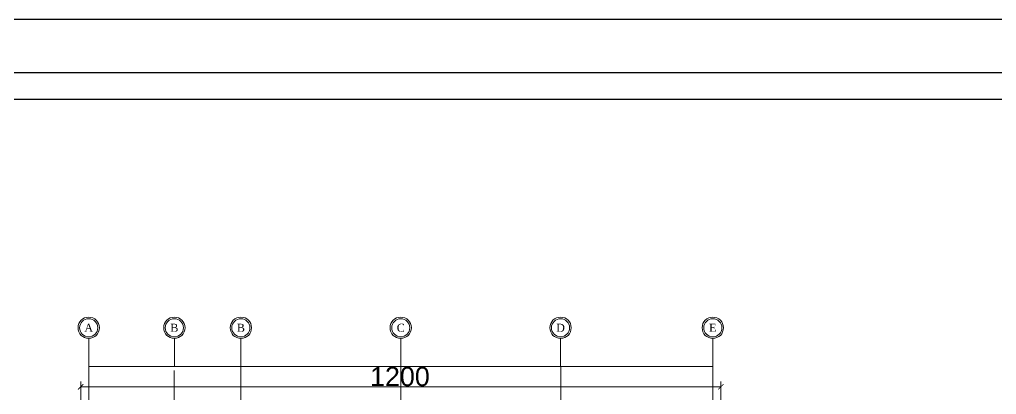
# Model space of a CAD drawing. Header units: millimetres. Extents: x -12161372 to 46643, y -9506984 to 15358.
# Drawn here: x 16800 to 18631, y 3134 to 3836 of the extents above; entities that cross this region are included whole.
import ezdxf

# ---------------------------------------------------------------- set-up
doc = ezdxf.new("R2010")
doc.units = ezdxf.units.MM
doc.linetypes.add('ACAD_ISO10W100', pattern=[18, 12, -3, 0, -3])
doc.layers.add('dimensi', color=50, linetype='Continuous', lineweight=5)
doc.layers.add('teks', color=255, linetype='Continuous', lineweight=5)
doc.styles.get("Standard").update_dxf_attribs({"font": 'arial.ttf'})
doc.styles.add('teks2', font='times.ttf', dxfattribs={"height": 15})
doc.dimstyles.new('ISO-25', dxfattribs={"dimtxt": 4.5, "dimasz": 10, "dimexe": 10, "dimexo": 10, "dimtad": 1, "dimtxsty": 'Standard', "dimblk": 'ARCHTICK', "dimcen": 2.5, "dimclrt": 256, "dimadec": 0, "dimazin": 0, "dimtfac": 1, "dimtmove": 0, "dimatfit": 3, "dimfxl": 75, "dimfxlon": 1, "dimtfillclr": 256, "dimlwd": -1, "dimlwe": -1, "dimarcsym": 0})

# ---------------------------------------------------------------- blocks, each defined once
blk = doc.blocks.new('_ArchTick')
at = {"color": 0, "linetype": 'ByBlock', "const_width": 0.15}
blk.add_lwpolyline([(-0.5, -0.5), (0.5, 0.5)], dxfattribs=at)
blk = doc.blocks.new('*D263')
at = {"layer": 'Defpoints', "color": 0, "ltscale": 10, "transparency": 16777216}
for p in [(18114.5, 3147.9), (16914.5, 2985.6), (18114.5, 2985.6)]:
    blk.add_point(p, dxfattribs=at)
at = {"layer": 'dimensi', "color": 0, "ltscale": 10, "transparency": 16777216}
for p, q in [((16914.5, 3072.9), (16914.5, 3157.9)), ((18114.5, 3072.9), (18114.5, 3157.9)), ((16914.5, 3147.9), (18114.5, 3147.9))]:
    blk.add_line(p, q, dxfattribs=at)
at = {"layer": 'dimensi', "color": 0, "ltscale": 10, "transparency": 16777216, "xscale": 10, "yscale": 10, "zscale": 10, "rotation": 180}
blk.add_blockref('_ArchTick', (16914.5, 3147.9), dxfattribs=at)
at = {"layer": 'dimensi', "color": 0, "ltscale": 10, "transparency": 16777216, "xscale": 10, "yscale": 10, "zscale": 10}
blk.add_blockref('_ArchTick', (18114.5, 3147.9), dxfattribs=at)
at = {"layer": 'dimensi', "ltscale": 10, "transparency": 16777216, "insert": (17512.8, 3166.9), "char_height": 4.5, "attachment_point": 5}
blk.add_mtext('{\\H8x;1200}', dxfattribs=at)

msp = doc.modelspace()

# ---------------------------------------------------------------- linework, layer by layer
for points in [[(15864.829, 865.864), (20064.829, 865.864), (20064.829, 3835.864), (15864.829, 3835.864)], [(16064.829, 965.864), (19964.829, 965.864), (19964.829, 3735.864), (16064.829, 3735.864)], [(16114.829, 1015.864), (19364.829, 1015.864), (19364.829, 3685.864), (16114.829, 3685.864)]]:
    msp.add_lwpolyline(points, close=True)
at = {"layer": 'teks', "ltscale": 0.8}
for p, q in [((16929.536, 3185.922), (16929.536, 3238.38)), ((17090.02, 3185.922), (17090.02, 3238.38)), ((17214.674, 3185.922), (17214.674, 3238.38)), ((17514.393, 3185.922), (17514.393, 3238.38)), ((17813.818, 3185.922), (17813.818, 3238.38)), ((18099.251, 3185.922), (18099.251, 3238.38))]:
    msp.add_line(p, q, dxfattribs=at)
at = {"layer": 'teks', "ltscale": 10}
msp.add_line((16929.536, 3185.922), (18099.251, 3185.922), dxfattribs=at)
at = {"layer": 'teks', "linetype": 'ACAD_ISO10W100', "lineweight": 0, "ltscale": 10, "transparency": 33554687}
for p, q in [((16929.536, 3185.922), (16929.536, 1727.859)), ((17089.683, 3178.414), (17089.683, 1720.975)), ((17214.674, 3185.922), (17214.674, 1727.859)), ((17514.393, 3185.922), (17514.393, 1727.859)), ((17814.601, 3185.922), (17814.871, 1727.859)), ((18099.251, 3185.922), (18099.521, 1727.859))]:
    msp.add_line(p, q, dxfattribs=at)
at = {"layer": 'teks'}
for centre, radius in [((16929.536, 3258.38), 20), ((17090.02, 3258.38), 20), ((17214.674, 3258.38), 20), ((17514.393, 3258.38), 20), ((17813.818, 3258.38), 20), ((18099.251, 3258.38), 20), ((16929.536, 3258.38), 17), ((17090.02, 3258.38), 17), ((17214.674, 3258.38), 17), ((17514.393, 3258.38), 17), ((17813.818, 3258.38), 17), ((18099.251, 3258.38), 17)]:
    msp.add_circle(centre, radius, dxfattribs=at)

# ---------------------------------------------------------------- texts
at = {"layer": 'teks', "char_height": 15, "attachment_point": 5, "style": 'teks2'}
for s, insert in [('A', (16929.536, 3258.38)), ('B', (17090.02, 3258.38)), ('B', (17214.674, 3258.38)), ('C', (17514.393, 3258.38)), ('D', (17813.818, 3258.38)), ('E', (18099.251, 3258.38))]:
    msp.add_mtext_dynamic_manual_height_columns(s, width=35.65071, gutter_width=15, heights=[0], dxfattribs=dict(at, insert=insert))

# ---------------------------------------------------------------- dimensions: what is measured, and where the dimension line sits
at = {"layer": 'dimensi', "ltscale": 10}
dim = msp.add_linear_dim(base=(18114.536, 3147.858), p1=(16914.536, 2985.596), p2=(18114.536, 2985.596), text='{\\H8x;<>}', dimstyle='ISO-25', dxfattribs=at)
dim.commit()
dim.dimension.update_dxf_attribs({"geometry": '*D263', "text_midpoint": (17512.779, 3147.858), "dimtype": 160})

doc.saveas('drawing.dxf')
